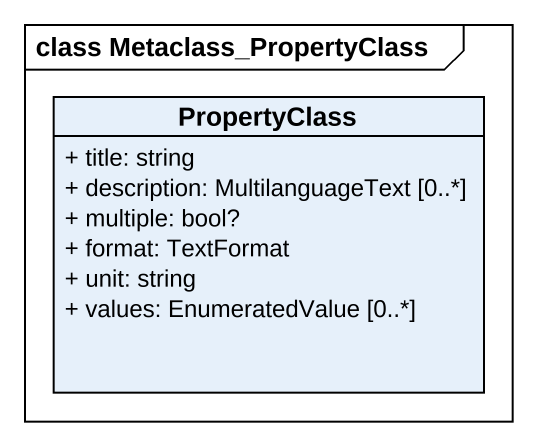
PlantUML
@startuml
mainframe class Metaclass_PropertyClass
hide circle
hide empty members
skinparam classAttributeIconSize 0
class PropertyClass {
  + title: string
  + description: MultilanguageText [0..*]
  + multiple: bool?
  + format: TextFormat
  + unit: string
  + values: EnumeratedValue [0..*]
}
@enduml
